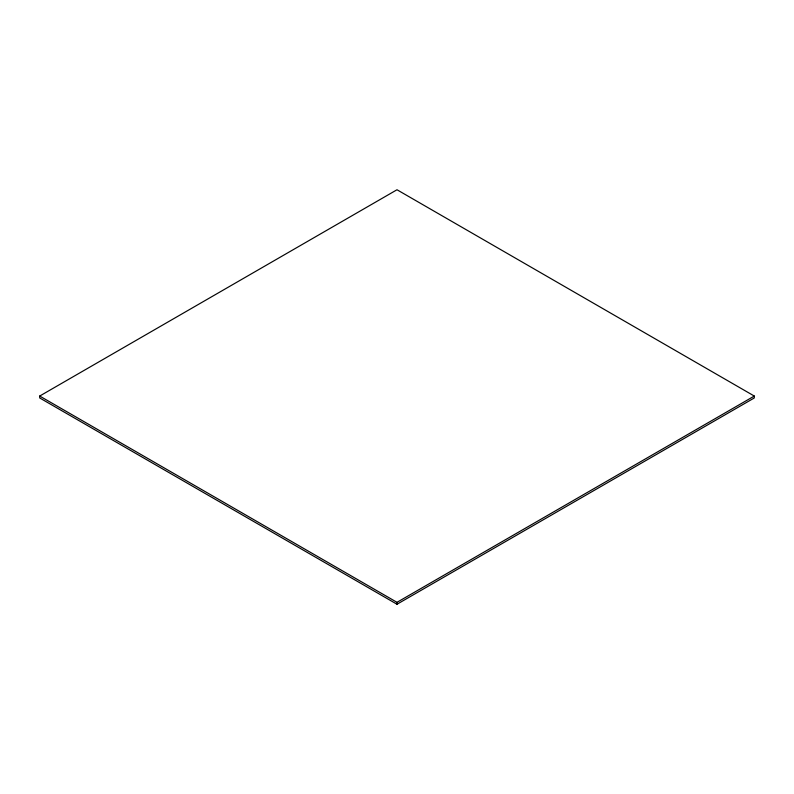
<?xml version="1.0" encoding="UTF-8"?>
<svg xmlns="http://www.w3.org/2000/svg" width="794" height="794" viewBox="0 0 794 794"><rect width="100%" height="100%" fill="white"/><g stroke="black" fill="none" stroke-linecap="round" stroke-linejoin="round"><path stroke-width="1.19" d="M39.7 396.047L397 189.756L754.3 396.047L754.3 397.953L397 604.244L39.7 397.953L39.7 396.047L397 602.328L754.3 396.047M397 602.328L397 604.244"/></g></svg>
